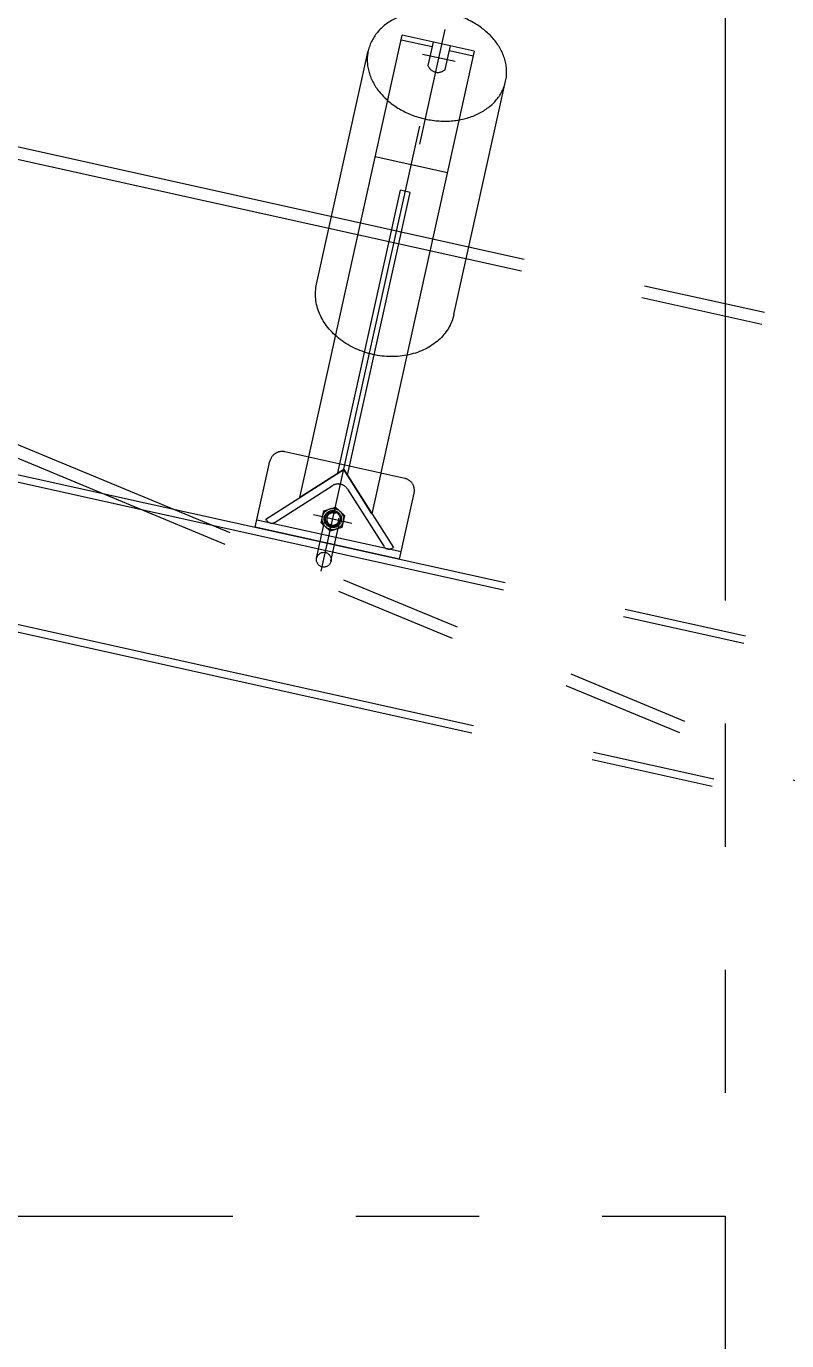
# Model space of a CAD drawing. Header units: inches. Extents: x 0 to 157513, y -28488 to 35640.
# Drawn here: x 11583 to 12201, y 18793 to 19860 of the extents above; entities that cross this region are included whole.
import ezdxf

# ---------------------------------------------------------------- set-up
doc = ezdxf.new("R2010")
doc.units = ezdxf.units.IN
doc.header["$LTSCALE"] = 400
doc.header["$MEASUREMENT"] = 0
doc.linetypes.add('PHANTOM', pattern=[2.5, 1.25, -0.25, 0.25, -0.25, 0.25, -0.25])
doc.layers.add('BF', color=8, linetype='PHANTOM')
doc.layers.add('BF STR', color=8, linetype='PHANTOM', lineweight=5)
doc.styles.add('ROMAND', font='romand.shx', dxfattribs={"width": 0.85})

# ---------------------------------------------------------------- blocks, each defined once
blk = doc.blocks.new('611bf4 strgaele')
at = {"layer": 'BF STR'}
for p, q in [((-267699.8, 36898.1, -169.4), (-267699.8, 29112.5, -169.4)), ((-269327.5, 34000.1), (-265757.7, 33208.7)), ((-269327.5, 34000.1), (-265757.7, 33208.7)), ((-269329.7, 33990.4), (-265759.9, 33199)), ((-268038.1, 33514.9, 0), (-267962.2, 33857.2, 0)), ((-267903.7, 33844.2, 0), (-267962.2, 33857.2, 0)), ((-267948, 33768.8, 0), (-267927.4, 33861.8, 0)), ((-267938, 33847.7, 0), (-267963.1, 33853.3, 0)), ((-267937.1, 33851.6, 0), (-267941.3, 33832.6, 0)), ((-267927.2, 33829.5, 0), (-267922.9, 33848.5, 0)), ((-268031.8, 33655.1, 0), (-267989.8, 33844.6, 0)), ((-267903.7, 33844.2, 0), (-267979.5, 33501.9, 0)), ((-267919.3, 33835.8, 0), (-267945.7, 33841.7, 0)), ((-267904.5, 33840.3, 0), (-267923.8, 33844.6, 0)), ((-267920.2, 33630.4, 0), (-267878.2, 33819.8, 0)), ((-268028, 33421.8, 0), (-267947.9, 33783.3, 0)), ((-267925.5, 33745.5, 0), (-267984.1, 33758.5, 0)), ((-268014.4, 33501.7, 0), (-267963.5, 33731.3, 0)), ((-268006.6, 33500, 0), (-267955.7, 33729.6, 0)), ((-267955.7, 33729.6, 0), (-267963.5, 33731.3, 0)), ((-268564.3, 33644.6, -169.4), (-266745.2, 32890.9, -640.4)), ((-268568.3, 33635.4, -169.4), (-266738.6, 32877, -640.4)), ((-268368.1, 33515, -10023.7), (-267399.8, 33300.3, -10023.7)), ((-268366.8, 33520.8, -10023.7), (-267399.8, 33306.5, -10023.7)), ((-267960.1, 33497.3, 0), (-268057.7, 33518.9, 0)), ((-268045.5, 33481.6, 0), (-268038.2, 33514.6, 0)), ((-268081.6, 33457.6, 0), (-268069.7, 33511.3, 0)), ((-268073, 33464.1, 0), (-268009.7, 33504.4, 0)), ((-268009.7, 33504.4, 0), (-268045.5, 33481.6, 0)), ((-268009.7, 33504.4, 0), (-267969.4, 33441.1, 0)), ((-267986.9, 33468.6, 0), (-268009.7, 33504.4, 0)), ((-267979.6, 33501.6, 0), (-267986.9, 33468.6, 0)), ((-268065.5, 33461.7, 0), (-268019.2, 33491.3, 0)), ((-268006.7, 33488.5, 0), (-267977.2, 33442.1, 0)), ((-267964.4, 33431.6, 0), (-267952.5, 33485.3, 0)), ((-268026, 33470.9, 0), (-268016.5, 33473.9, 0)), ((-268016.5, 33473.9, 0), (-268009.1, 33467.2, 0)), ((-267963.1, 33437.5, 0), (-268080.3, 33463.4, 0)), ((-268072.4, 33463.2, 0), (-268073, 33464.1, 0)), ((-268073, 33464.1, 0), (-268072.4, 33463.2, 0)), ((-268003.1, 33460.7, 0), (-268034.2, 33467.6, 0)), ((-268006.4, 33461.4, 0), (-268030.9, 33466.9, 0)), ((-268028.8, 33445.9, 0), (-268024.5, 33465.5, 0)), ((-268028.2, 33461.1, 0), (-268026, 33470.9, 0)), ((-268020.8, 33454.4, 0), (-268028.2, 33461.1, 0)), ((-268017.1, 33443.3, 0), (-268012.8, 33462.9, 0)), ((-268009.1, 33467.2, 0), (-268011.3, 33457.4, 0)), ((-267964.4, 33431.6, 0), (-268081.6, 33457.6, 0)), ((-268011.3, 33457.4, 0), (-268020.8, 33454.4, 0)), ((-268031.8, 33432.5, 0), (-268028.8, 33445.9, 0)), ((-268020.1, 33429.9, 0), (-268017.1, 33443.3, 0)), ((-267970.3, 33440.6, 0), (-267969.4, 33441.1, 0)), ((-268393.8, 33398.8, -10023.7), (-267399.8, 33178.4, -10023.7)), ((-268392.5, 33404.7, -10023.7), (-267399.8, 33184.6, -10023.7)), ((-272599.8, 32898.1), (-267199.8, 32898.1))]:
    blk.add_line(p, q, dxfattribs=at)
for centre, radius in [((-268018.6, 33464.2, 0), 8.66), ((-268018.6, 33464.2, 0), 7), ((-268018.6, 33464.2, 0), 6), ((-268025.9, 33431.2, 0), 6)]:
    blk.add_circle(centre, radius, dxfattribs=at)
for centre, radius, start, end in [((-267933.2, 33835.7, 0), 8.66, 200.6586, 314.341), ((-268059.9, 33509.1, 0), 10, 77.4998, 167.4998), ((-267962.3, 33487.5, 0), 10, 347.4998, 77.4998), ((-268014.3, 33483.7, 0), 9, 32.4998, 122.4998), ((-268068.2, 33465.9, 0), 5, 212.4998, 302.4998), ((-268018.6, 33464.2, 0), 5, 62.4581, 7.4728), ((-267973, 33444.8, 0), 5, 212.4998, 302.4998)]:
    blk.add_arc(centre, radius, start, end, dxfattribs=at)
at = {"layer": 'BF STR', "extrusion": (0, 0, -1)}
blk.add_ellipse((-267934, 33832.2, 0), major_axis=(55.8, -12.4), ratio=0.770678, dxfattribs=at)
blk.add_ellipse((-267976, 33642.8, 0), major_axis=(55.8, -12.4), ratio=0.805134, start_param=0, end_param=3.141593, dxfattribs=at)

msp = doc.modelspace()

# ---------------------------------------------------------------- block references
at = {"layer": 'BF'}
msp.add_blockref('611bf4 strgaele', (279850.7, -14004.3, 169.4), dxfattribs=at)

# ---------------------------------------------------------------- next in the draw order: texts
at = {"insert": (11742.2, 20691, 3.4), "char_height": 200, "attachment_point": 1, "rotation": 346.829, "style": 'ROMAND', "bg_fill": 2}
msp.add_mtext('\\P611-BC2', dxfattribs=at)

doc.saveas('drawing.dxf')
